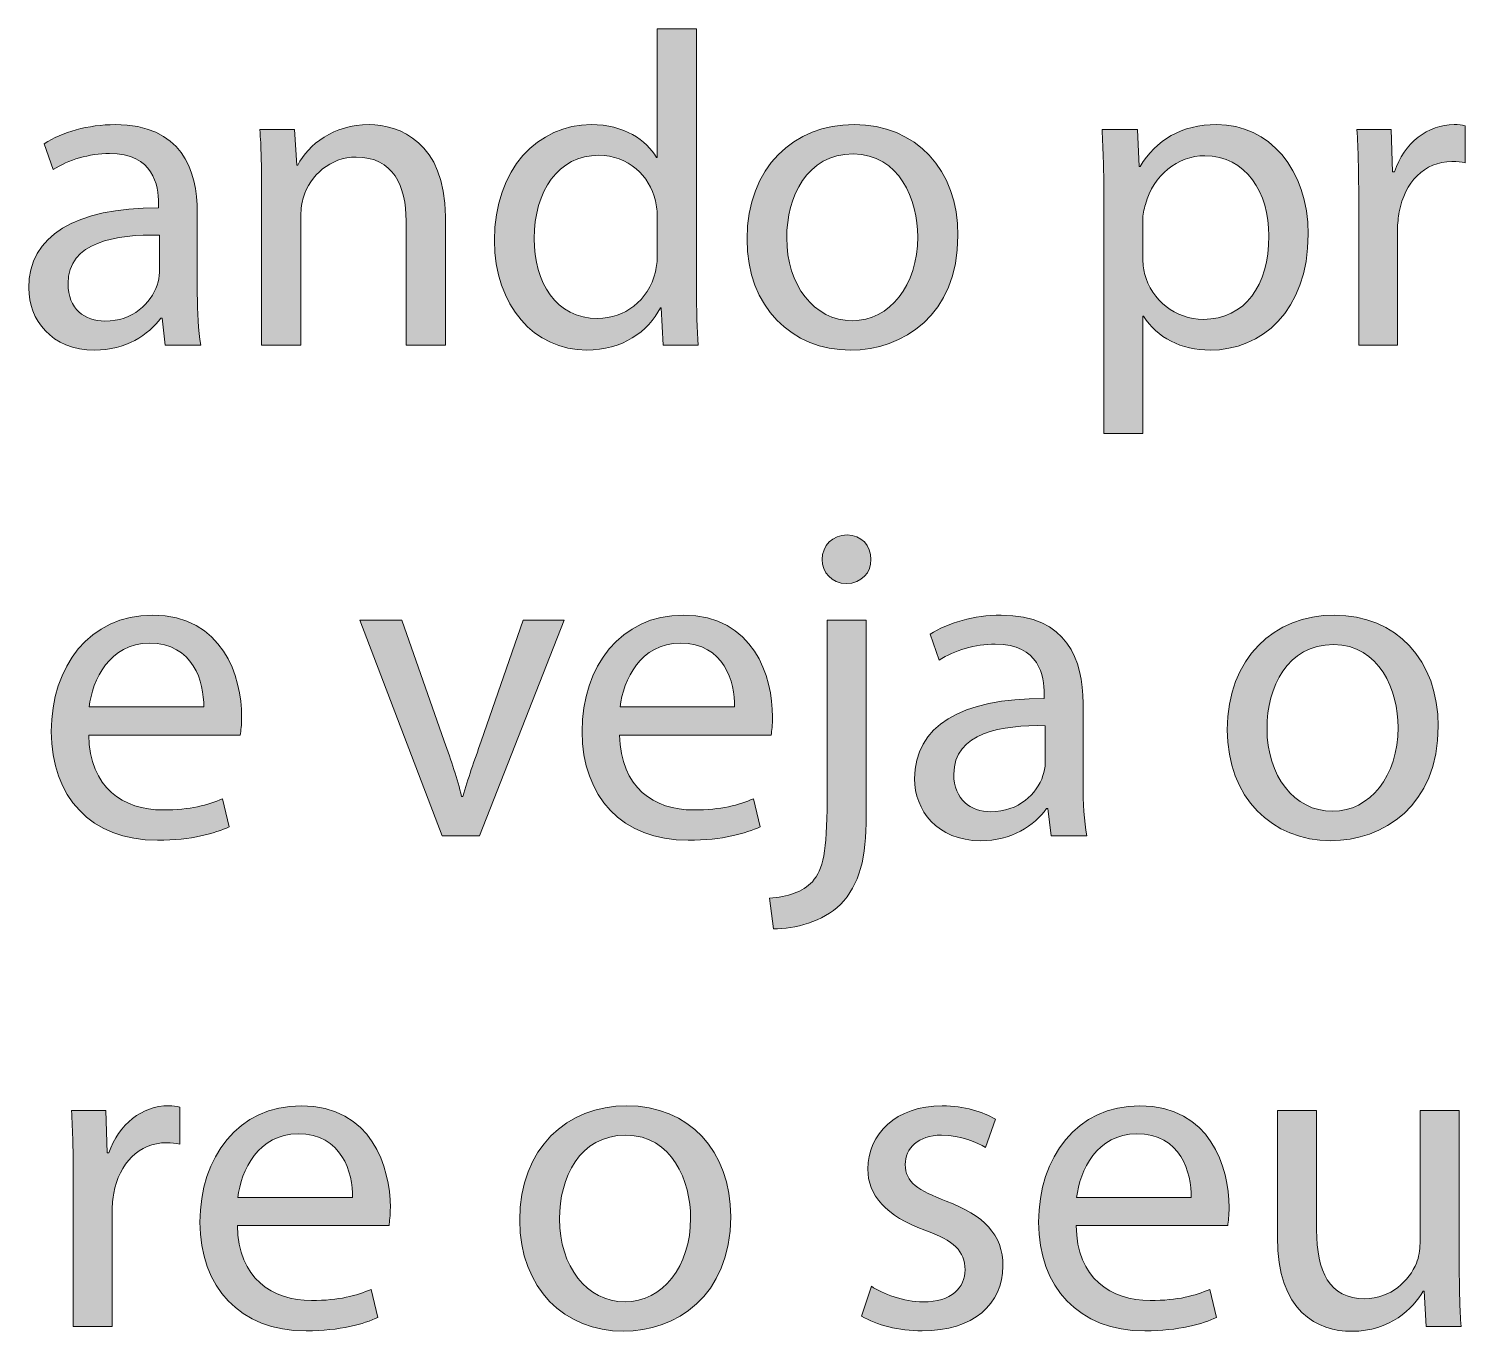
# Model space of a CAD drawing. Header units: inches. Extents: x -507 to 1392, y -754 to 68.
# Drawn here: x 1286.31 to 1318.51, y -248.06 to -218.85 of the extents above; entities that cross this region are included whole.
import ezdxf

# ---------------------------------------------------------------- set-up
doc = ezdxf.new("R2010")
doc.units = ezdxf.units.IN
doc.header["$MEASUREMENT"] = 0
doc.layers.add('back', color=7, linetype='Continuous')

# ---------------------------------------------------------------- blocks, each defined once
blk = doc.blocks.new('block 163')
at = {"layer": 'back', "true_color": 0x231f20}
h = blk.add_hatch(color=250, dxfattribs=at)
h.dxf.hatch_style = 2
edge = h.paths.add_edge_path()
edge.add_spline(control_points=[(1301.274, -218.851), (1301.274, -218.851), (1301.274, -224.697), (1301.274, -224.697), (1301.274, -225.127), (1301.284, -225.617), (1301.314, -225.947), (1301.314, -225.947), (1300.524, -225.947), (1300.524, -225.947), (1300.524, -225.947), (1300.485, -225.107), (1300.485, -225.107), (1300.485, -225.107), (1300.465, -225.107), (1300.465, -225.107), (1300.195, -225.647), (1299.605, -226.057), (1298.815, -226.057), (1297.646, -226.057), (1296.747, -225.067), (1296.747, -223.598), (1296.737, -221.989), (1297.736, -221), (1298.916, -221), (1299.655, -221), (1300.155, -221.349), (1300.375, -221.739), (1300.375, -221.739), (1300.395, -221.739), (1300.395, -221.739), (1300.395, -221.739), (1300.395, -218.851), (1300.395, -218.851), (1300.395, -218.851), (1301.274, -218.851), (1301.274, -218.851)], knot_values=[0, 0, 0, 0, 1, 1, 1, 2, 2, 2, 3, 3, 3, 4, 4, 4, 5, 5, 5, 6, 6, 6, 7, 7, 7, 8, 8, 8, 9, 9, 9, 10, 10, 10, 11, 11, 11, 12, 12, 12, 12], degree=3, periodic=1)
edge = h.paths.add_edge_path()
edge.add_spline(control_points=[(1300.395, -223.078), (1300.395, -222.968), (1300.385, -222.818), (1300.355, -222.708), (1300.225, -222.149), (1299.745, -221.689), (1299.086, -221.689), (1298.176, -221.689), (1297.637, -222.489), (1297.637, -223.558), (1297.637, -224.538), (1298.116, -225.347), (1299.065, -225.347), (1299.655, -225.347), (1300.195, -224.958), (1300.355, -224.298), (1300.385, -224.178), (1300.395, -224.058), (1300.395, -223.918), (1300.395, -223.918), (1300.395, -223.078), (1300.395, -223.078)], knot_values=[0, 0, 0, 0, 1, 1, 1, 2, 2, 2, 3, 3, 3, 4, 4, 4, 5, 5, 5, 6, 6, 6, 7, 7, 7, 7], degree=3, periodic=1)
h = blk.add_hatch(color=250, dxfattribs=at)
h.dxf.hatch_style = 2
edge = h.paths.add_edge_path()
edge.add_spline(control_points=[(1289.366, -225.947), (1289.366, -225.947), (1289.296, -225.337), (1289.296, -225.337), (1289.296, -225.337), (1289.267, -225.337), (1289.267, -225.337), (1288.996, -225.717), (1288.477, -226.057), (1287.787, -226.057), (1286.808, -226.057), (1286.308, -225.367), (1286.308, -224.667), (1286.308, -223.498), (1287.348, -222.858), (1289.216, -222.869), (1289.216, -222.869), (1289.216, -222.769), (1289.216, -222.769), (1289.216, -222.369), (1289.106, -221.649), (1288.117, -221.649), (1287.667, -221.649), (1287.197, -221.789), (1286.857, -222.009), (1286.857, -222.009), (1286.657, -221.429), (1286.657, -221.429), (1287.058, -221.169), (1287.637, -221), (1288.247, -221), (1289.726, -221), (1290.086, -222.009), (1290.086, -222.979), (1290.086, -222.979), (1290.086, -224.788), (1290.086, -224.788), (1290.086, -225.207), (1290.105, -225.617), (1290.166, -225.947), (1290.166, -225.947), (1289.366, -225.947), (1289.366, -225.947)], knot_values=[0, 0, 0, 0, 1, 1, 1, 2, 2, 2, 3, 3, 3, 4, 4, 4, 5, 5, 5, 6, 6, 6, 7, 7, 7, 8, 8, 8, 9, 9, 9, 10, 10, 10, 11, 11, 11, 12, 12, 12, 13, 13, 13, 14, 14, 14, 14], degree=3, periodic=1)
edge = h.paths.add_edge_path()
edge.add_spline(control_points=[(1289.236, -223.478), (1288.276, -223.458), (1287.188, -223.628), (1287.188, -224.567), (1287.188, -225.137), (1287.567, -225.407), (1288.017, -225.407), (1288.646, -225.407), (1289.046, -225.007), (1289.187, -224.598), (1289.216, -224.507), (1289.236, -224.408), (1289.236, -224.318), (1289.236, -224.318), (1289.236, -223.478), (1289.236, -223.478)], knot_values=[0, 0, 0, 0, 1, 1, 1, 2, 2, 2, 3, 3, 3, 4, 4, 4, 5, 5, 5, 5], degree=3, periodic=1)
h = blk.add_hatch(color=250, dxfattribs=at)
h.dxf.hatch_style = 2
edge = h.paths.add_edge_path()
edge.add_spline(control_points=[(1291.527, -222.419), (1291.527, -221.919), (1291.518, -221.509), (1291.487, -221.109), (1291.487, -221.109), (1292.267, -221.109), (1292.267, -221.109), (1292.267, -221.109), (1292.317, -221.909), (1292.317, -221.909), (1292.317, -221.909), (1292.337, -221.909), (1292.337, -221.909), (1292.577, -221.449), (1293.137, -221), (1293.937, -221), (1294.605, -221), (1295.646, -221.399), (1295.646, -223.059), (1295.646, -223.059), (1295.646, -225.947), (1295.646, -225.947), (1295.646, -225.947), (1294.766, -225.947), (1294.766, -225.947), (1294.766, -225.947), (1294.766, -223.158), (1294.766, -223.158), (1294.766, -222.379), (1294.476, -221.729), (1293.646, -221.729), (1293.066, -221.729), (1292.617, -222.139), (1292.467, -222.628), (1292.427, -222.739), (1292.407, -222.889), (1292.407, -223.039), (1292.407, -223.039), (1292.407, -225.947), (1292.407, -225.947), (1292.407, -225.947), (1291.527, -225.947), (1291.527, -225.947), (1291.527, -225.947), (1291.527, -222.419), (1291.527, -222.419)], knot_values=[0, 0, 0, 0, 1, 1, 1, 2, 2, 2, 3, 3, 3, 4, 4, 4, 5, 5, 5, 6, 6, 6, 7, 7, 7, 8, 8, 8, 9, 9, 9, 10, 10, 10, 11, 11, 11, 12, 12, 12, 13, 13, 13, 14, 14, 14, 15, 15, 15, 15], degree=3, periodic=1)
h = blk.add_hatch(color=250, dxfattribs=at)
h.dxf.hatch_style = 2
edge = h.paths.add_edge_path()
edge.add_spline(control_points=[(1307.135, -223.488), (1307.135, -225.277), (1305.896, -226.057), (1304.726, -226.057), (1303.417, -226.057), (1302.407, -225.097), (1302.407, -223.568), (1302.407, -221.949), (1303.467, -221), (1304.806, -221), (1306.195, -221), (1307.135, -222.009), (1307.135, -223.488)], knot_values=[0, 0, 0, 0, 1, 1, 1, 2, 2, 2, 3, 3, 3, 4, 4, 4, 4], degree=3, periodic=1)
edge = h.paths.add_edge_path()
edge.add_spline(control_points=[(1303.297, -223.538), (1303.297, -224.598), (1303.906, -225.397), (1304.766, -225.397), (1305.605, -225.397), (1306.235, -224.607), (1306.235, -223.518), (1306.235, -222.699), (1305.825, -221.659), (1304.786, -221.659), (1303.746, -221.659), (1303.297, -222.619), (1303.297, -223.538)], knot_values=[0, 0, 0, 0, 1, 1, 1, 2, 2, 2, 3, 3, 3, 4, 4, 4, 4], degree=3, periodic=1)
h = blk.add_hatch(color=250, dxfattribs=at)
h.dxf.hatch_style = 2
edge = h.paths.add_edge_path()
edge.add_spline(control_points=[(1310.407, -222.688), (1310.407, -222.069), (1310.388, -221.569), (1310.367, -221.109), (1310.367, -221.109), (1311.157, -221.109), (1311.157, -221.109), (1311.157, -221.109), (1311.197, -221.939), (1311.197, -221.939), (1311.197, -221.939), (1311.217, -221.939), (1311.217, -221.939), (1311.577, -221.349), (1312.146, -221), (1312.936, -221), (1314.105, -221), (1314.984, -221.989), (1314.984, -223.458), (1314.984, -225.197), (1313.926, -226.057), (1312.786, -226.057), (1312.146, -226.057), (1311.587, -225.777), (1311.297, -225.297), (1311.297, -225.297), (1311.276, -225.297), (1311.276, -225.297), (1311.276, -225.297), (1311.276, -227.926), (1311.276, -227.926), (1311.276, -227.926), (1310.407, -227.926), (1310.407, -227.926), (1310.407, -227.926), (1310.407, -222.688), (1310.407, -222.688)], knot_values=[0, 0, 0, 0, 1, 1, 1, 2, 2, 2, 3, 3, 3, 4, 4, 4, 5, 5, 5, 6, 6, 6, 7, 7, 7, 8, 8, 8, 9, 9, 9, 10, 10, 10, 11, 11, 11, 12, 12, 12, 12], degree=3, periodic=1)
edge = h.paths.add_edge_path()
edge.add_spline(control_points=[(1311.276, -223.978), (1311.276, -224.108), (1311.297, -224.228), (1311.316, -224.338), (1311.477, -224.947), (1312.007, -225.367), (1312.636, -225.367), (1313.565, -225.367), (1314.105, -224.607), (1314.105, -223.498), (1314.105, -222.529), (1313.596, -221.699), (1312.666, -221.699), (1312.066, -221.699), (1311.507, -222.129), (1311.337, -222.789), (1311.307, -222.898), (1311.276, -223.028), (1311.276, -223.148), (1311.276, -223.148), (1311.276, -223.978), (1311.276, -223.978)], knot_values=[0, 0, 0, 0, 1, 1, 1, 2, 2, 2, 3, 3, 3, 4, 4, 4, 5, 5, 5, 6, 6, 6, 7, 7, 7, 7], degree=3, periodic=1)
h = blk.add_hatch(color=250, dxfattribs=at)
h.dxf.hatch_style = 2
edge = h.paths.add_edge_path()
edge.add_spline(control_points=[(1316.117, -222.619), (1316.117, -222.049), (1316.107, -221.559), (1316.077, -221.109), (1316.077, -221.109), (1316.847, -221.109), (1316.847, -221.109), (1316.847, -221.109), (1316.877, -222.059), (1316.877, -222.059), (1316.877, -222.059), (1316.917, -222.059), (1316.917, -222.059), (1317.137, -221.409), (1317.666, -221), (1318.256, -221), (1318.356, -221), (1318.426, -221.009), (1318.506, -221.029), (1318.506, -221.029), (1318.506, -221.859), (1318.506, -221.859), (1318.416, -221.839), (1318.326, -221.829), (1318.206, -221.829), (1317.587, -221.829), (1317.146, -222.299), (1317.026, -222.958), (1317.007, -223.078), (1316.987, -223.218), (1316.987, -223.368), (1316.987, -223.368), (1316.987, -225.947), (1316.987, -225.947), (1316.987, -225.947), (1316.117, -225.947), (1316.117, -225.947), (1316.117, -225.947), (1316.117, -222.619), (1316.117, -222.619)], knot_values=[0, 0, 0, 0, 1, 1, 1, 2, 2, 2, 3, 3, 3, 4, 4, 4, 5, 5, 5, 6, 6, 6, 7, 7, 7, 8, 8, 8, 9, 9, 9, 10, 10, 10, 11, 11, 11, 12, 12, 12, 13, 13, 13, 13], degree=3, periodic=1)
h = blk.add_hatch(color=250, dxfattribs=at)
h.dxf.hatch_style = 2
edge = h.paths.add_edge_path()
edge.add_spline(control_points=[(1302.912, -238.346), (1303.312, -238.316), (1303.662, -238.206), (1303.872, -237.976), (1304.112, -237.696), (1304.202, -237.316), (1304.202, -236.157), (1304.202, -236.157), (1304.202, -232.109), (1304.202, -232.109), (1304.202, -232.109), (1305.081, -232.109), (1305.081, -232.109), (1305.081, -232.109), (1305.081, -236.497), (1305.081, -236.497), (1305.081, -237.437), (1304.932, -238.046), (1304.502, -238.486), (1304.112, -238.875), (1303.473, -239.036), (1303.003, -239.036), (1303.003, -239.036), (1302.912, -238.346), (1302.912, -238.346)], knot_values=[0, 0, 0, 0, 1, 1, 1, 2, 2, 2, 3, 3, 3, 4, 4, 4, 5, 5, 5, 6, 6, 6, 7, 7, 7, 8, 8, 8, 8], degree=3, periodic=1)
edge = h.paths.add_edge_path()
edge.add_spline(control_points=[(1305.182, -230.75), (1305.191, -231.04), (1304.981, -231.29), (1304.632, -231.29), (1304.302, -231.29), (1304.092, -231.04), (1304.092, -230.75), (1304.092, -230.44), (1304.321, -230.201), (1304.651, -230.201), (1304.972, -230.201), (1305.182, -230.44), (1305.182, -230.75)], knot_values=[0, 0, 0, 0, 1, 1, 1, 2, 2, 2, 3, 3, 3, 4, 4, 4, 4], degree=3, periodic=1)
h = blk.add_hatch(color=250, dxfattribs=at)
h.dxf.hatch_style = 2
edge = h.paths.add_edge_path()
edge.add_spline(control_points=[(1287.652, -234.688), (1287.672, -235.877), (1288.432, -236.367), (1289.312, -236.367), (1289.94, -236.367), (1290.32, -236.257), (1290.65, -236.117), (1290.65, -236.117), (1290.8, -236.747), (1290.8, -236.747), (1290.49, -236.887), (1289.961, -237.047), (1289.191, -237.047), (1287.702, -237.047), (1286.812, -236.067), (1286.812, -234.608), (1286.812, -233.149), (1287.672, -232), (1289.081, -232), (1290.66, -232), (1291.08, -233.389), (1291.08, -234.278), (1291.08, -234.458), (1291.061, -234.598), (1291.05, -234.688), (1291.05, -234.688), (1287.652, -234.688), (1287.652, -234.688)], knot_values=[0, 0, 0, 0, 1, 1, 1, 2, 2, 2, 3, 3, 3, 4, 4, 4, 5, 5, 5, 6, 6, 6, 7, 7, 7, 8, 8, 8, 9, 9, 9, 9], degree=3, periodic=1)
edge = h.paths.add_edge_path()
edge.add_spline(control_points=[(1290.23, -234.059), (1290.24, -233.499), (1290.001, -232.629), (1289.011, -232.629), (1288.122, -232.629), (1287.731, -233.449), (1287.662, -234.059), (1287.662, -234.059), (1290.23, -234.059), (1290.23, -234.059)], knot_values=[0, 0, 0, 0, 1, 1, 1, 2, 2, 2, 3, 3, 3, 3], degree=3, periodic=1)
h = blk.add_hatch(color=250, dxfattribs=at)
h.dxf.hatch_style = 2
edge = h.paths.add_edge_path()
edge.add_spline(control_points=[(1294.672, -232.109), (1294.672, -232.109), (1295.621, -234.828), (1295.621, -234.828), (1295.781, -235.268), (1295.911, -235.667), (1296.011, -236.067), (1296.011, -236.067), (1296.041, -236.067), (1296.041, -236.067), (1296.151, -235.667), (1296.291, -235.268), (1296.451, -234.828), (1296.451, -234.828), (1297.391, -232.109), (1297.391, -232.109), (1297.391, -232.109), (1298.31, -232.109), (1298.31, -232.109), (1298.31, -232.109), (1296.411, -236.947), (1296.411, -236.947), (1296.411, -236.947), (1295.571, -236.947), (1295.571, -236.947), (1295.571, -236.947), (1293.732, -232.109), (1293.732, -232.109), (1293.732, -232.109), (1294.672, -232.109), (1294.672, -232.109)], knot_values=[0, 0, 0, 0, 1, 1, 1, 2, 2, 2, 3, 3, 3, 4, 4, 4, 5, 5, 5, 6, 6, 6, 7, 7, 7, 8, 8, 8, 9, 9, 9, 10, 10, 10, 10], degree=3, periodic=1)
h = blk.add_hatch(color=250, dxfattribs=at)
h.dxf.hatch_style = 2
edge = h.paths.add_edge_path()
edge.add_spline(control_points=[(1299.552, -234.688), (1299.571, -235.877), (1300.331, -236.367), (1301.21, -236.367), (1301.84, -236.367), (1302.22, -236.257), (1302.55, -236.117), (1302.55, -236.117), (1302.699, -236.747), (1302.699, -236.747), (1302.39, -236.887), (1301.86, -237.047), (1301.091, -237.047), (1299.602, -237.047), (1298.712, -236.067), (1298.712, -234.608), (1298.712, -233.149), (1299.571, -232), (1300.98, -232), (1302.56, -232), (1302.979, -233.389), (1302.979, -234.278), (1302.979, -234.458), (1302.96, -234.598), (1302.949, -234.688), (1302.949, -234.688), (1299.552, -234.688), (1299.552, -234.688)], knot_values=[0, 0, 0, 0, 1, 1, 1, 2, 2, 2, 3, 3, 3, 4, 4, 4, 5, 5, 5, 6, 6, 6, 7, 7, 7, 8, 8, 8, 9, 9, 9, 9], degree=3, periodic=1)
edge = h.paths.add_edge_path()
edge.add_spline(control_points=[(1302.13, -234.059), (1302.14, -233.499), (1301.9, -232.629), (1300.91, -232.629), (1300.021, -232.629), (1299.631, -233.449), (1299.562, -234.059), (1299.562, -234.059), (1302.13, -234.059), (1302.13, -234.059)], knot_values=[0, 0, 0, 0, 1, 1, 1, 2, 2, 2, 3, 3, 3, 3], degree=3, periodic=1)
h = blk.add_hatch(color=250, dxfattribs=at)
h.dxf.hatch_style = 2
edge = h.paths.add_edge_path()
edge.add_spline(control_points=[(1309.221, -236.947), (1309.221, -236.947), (1309.15, -236.337), (1309.15, -236.337), (1309.15, -236.337), (1309.121, -236.337), (1309.121, -236.337), (1308.851, -236.717), (1308.331, -237.057), (1307.642, -237.057), (1306.662, -237.057), (1306.162, -236.367), (1306.162, -235.667), (1306.162, -234.498), (1307.202, -233.858), (1309.07, -233.869), (1309.07, -233.869), (1309.07, -233.769), (1309.07, -233.769), (1309.07, -233.369), (1308.961, -232.649), (1307.972, -232.649), (1307.521, -232.649), (1307.052, -232.789), (1306.712, -233.009), (1306.712, -233.009), (1306.512, -232.429), (1306.512, -232.429), (1306.912, -232.169), (1307.491, -232), (1308.102, -232), (1309.58, -232), (1309.94, -233.009), (1309.94, -233.979), (1309.94, -233.979), (1309.94, -235.788), (1309.94, -235.788), (1309.94, -236.207), (1309.96, -236.617), (1310.021, -236.947), (1310.021, -236.947), (1309.221, -236.947), (1309.221, -236.947)], knot_values=[0, 0, 0, 0, 1, 1, 1, 2, 2, 2, 3, 3, 3, 4, 4, 4, 5, 5, 5, 6, 6, 6, 7, 7, 7, 8, 8, 8, 9, 9, 9, 10, 10, 10, 11, 11, 11, 12, 12, 12, 13, 13, 13, 14, 14, 14, 14], degree=3, periodic=1)
edge = h.paths.add_edge_path()
edge.add_spline(control_points=[(1309.091, -234.478), (1308.131, -234.458), (1307.042, -234.628), (1307.042, -235.567), (1307.042, -236.137), (1307.422, -236.407), (1307.871, -236.407), (1308.501, -236.407), (1308.9, -236.007), (1309.041, -235.598), (1309.07, -235.507), (1309.091, -235.408), (1309.091, -235.318), (1309.091, -235.318), (1309.091, -234.478), (1309.091, -234.478)], knot_values=[0, 0, 0, 0, 1, 1, 1, 2, 2, 2, 3, 3, 3, 4, 4, 4, 5, 5, 5, 5], degree=3, periodic=1)
h = blk.add_hatch(color=250, dxfattribs=at)
h.dxf.hatch_style = 2
edge = h.paths.add_edge_path()
edge.add_spline(control_points=[(1317.899, -234.488), (1317.899, -236.277), (1316.66, -237.057), (1315.49, -237.057), (1314.182, -237.057), (1313.172, -236.097), (1313.172, -234.568), (1313.172, -232.949), (1314.231, -232), (1315.57, -232), (1316.96, -232), (1317.899, -233.009), (1317.899, -234.488)], knot_values=[0, 0, 0, 0, 1, 1, 1, 2, 2, 2, 3, 3, 3, 4, 4, 4, 4], degree=3, periodic=1)
edge = h.paths.add_edge_path()
edge.add_spline(control_points=[(1314.062, -234.538), (1314.062, -235.598), (1314.671, -236.397), (1315.53, -236.397), (1316.37, -236.397), (1317, -235.607), (1317, -234.518), (1317, -233.699), (1316.59, -232.659), (1315.551, -232.659), (1314.511, -232.659), (1314.062, -233.619), (1314.062, -234.538)], knot_values=[0, 0, 0, 0, 1, 1, 1, 2, 2, 2, 3, 3, 3, 4, 4, 4, 4], degree=3, periodic=1)
h = blk.add_hatch(color=250, dxfattribs=at)
h.dxf.hatch_style = 2
edge = h.paths.add_edge_path()
edge.add_spline(control_points=[(1287.305, -244.619), (1287.305, -244.049), (1287.295, -243.559), (1287.265, -243.109), (1287.265, -243.109), (1288.034, -243.109), (1288.034, -243.109), (1288.034, -243.109), (1288.064, -244.059), (1288.064, -244.059), (1288.064, -244.059), (1288.104, -244.059), (1288.104, -244.059), (1288.324, -243.409), (1288.854, -243), (1289.443, -243), (1289.544, -243), (1289.613, -243.009), (1289.693, -243.029), (1289.693, -243.029), (1289.693, -243.859), (1289.693, -243.859), (1289.604, -243.839), (1289.514, -243.829), (1289.394, -243.829), (1288.774, -243.829), (1288.334, -244.299), (1288.214, -244.958), (1288.194, -245.078), (1288.175, -245.218), (1288.175, -245.368), (1288.175, -245.368), (1288.175, -247.947), (1288.175, -247.947), (1288.175, -247.947), (1287.305, -247.947), (1287.305, -247.947), (1287.305, -247.947), (1287.305, -244.619), (1287.305, -244.619)], knot_values=[0, 0, 0, 0, 1, 1, 1, 2, 2, 2, 3, 3, 3, 4, 4, 4, 5, 5, 5, 6, 6, 6, 7, 7, 7, 8, 8, 8, 9, 9, 9, 10, 10, 10, 11, 11, 11, 12, 12, 12, 13, 13, 13, 13], degree=3, periodic=1)
h = blk.add_hatch(color=250, dxfattribs=at)
h.dxf.hatch_style = 2
edge = h.paths.add_edge_path()
edge.add_spline(control_points=[(1290.985, -245.688), (1291.005, -246.877), (1291.765, -247.367), (1292.644, -247.367), (1293.273, -247.367), (1293.653, -247.257), (1293.983, -247.117), (1293.983, -247.117), (1294.133, -247.747), (1294.133, -247.747), (1293.823, -247.887), (1293.294, -248.047), (1292.524, -248.047), (1291.035, -248.047), (1290.146, -247.067), (1290.146, -245.608), (1290.146, -244.149), (1291.005, -243), (1292.414, -243), (1293.993, -243), (1294.413, -244.389), (1294.413, -245.278), (1294.413, -245.458), (1294.394, -245.598), (1294.383, -245.688), (1294.383, -245.688), (1290.985, -245.688), (1290.985, -245.688)], knot_values=[0, 0, 0, 0, 1, 1, 1, 2, 2, 2, 3, 3, 3, 4, 4, 4, 5, 5, 5, 6, 6, 6, 7, 7, 7, 8, 8, 8, 9, 9, 9, 9], degree=3, periodic=1)
edge = h.paths.add_edge_path()
edge.add_spline(control_points=[(1293.563, -245.059), (1293.573, -244.499), (1293.334, -243.629), (1292.344, -243.629), (1291.455, -243.629), (1291.064, -244.449), (1290.995, -245.059), (1290.995, -245.059), (1293.563, -245.059), (1293.563, -245.059)], knot_values=[0, 0, 0, 0, 1, 1, 1, 2, 2, 2, 3, 3, 3, 3], degree=3, periodic=1)
h = blk.add_hatch(color=250, dxfattribs=at)
h.dxf.hatch_style = 2
edge = h.paths.add_edge_path()
edge.add_spline(control_points=[(1302.042, -245.488), (1302.042, -247.277), (1300.803, -248.057), (1299.633, -248.057), (1298.324, -248.057), (1297.314, -247.097), (1297.314, -245.568), (1297.314, -243.949), (1298.374, -243), (1299.713, -243), (1301.103, -243), (1302.042, -244.009), (1302.042, -245.488)], knot_values=[0, 0, 0, 0, 1, 1, 1, 2, 2, 2, 3, 3, 3, 4, 4, 4, 4], degree=3, periodic=1)
edge = h.paths.add_edge_path()
edge.add_spline(control_points=[(1298.204, -245.538), (1298.204, -246.598), (1298.813, -247.397), (1299.673, -247.397), (1300.513, -247.397), (1301.143, -246.607), (1301.143, -245.518), (1301.143, -244.699), (1300.732, -243.659), (1299.693, -243.659), (1298.653, -243.659), (1298.204, -244.619), (1298.204, -245.538)], knot_values=[0, 0, 0, 0, 1, 1, 1, 2, 2, 2, 3, 3, 3, 4, 4, 4, 4], degree=3, periodic=1)
h = blk.add_hatch(color=250, dxfattribs=at)
h.dxf.hatch_style = 2
edge = h.paths.add_edge_path()
edge.add_spline(control_points=[(1305.194, -247.047), (1305.454, -247.217), (1305.914, -247.397), (1306.354, -247.397), (1306.993, -247.397), (1307.294, -247.077), (1307.294, -246.677), (1307.294, -246.258), (1307.044, -246.028), (1306.394, -245.788), (1305.524, -245.478), (1305.114, -244.999), (1305.114, -244.419), (1305.114, -243.639), (1305.744, -243), (1306.784, -243), (1307.273, -243), (1307.703, -243.14), (1307.973, -243.299), (1307.973, -243.299), (1307.753, -243.939), (1307.753, -243.939), (1307.563, -243.819), (1307.214, -243.659), (1306.764, -243.659), (1306.244, -243.659), (1305.954, -243.959), (1305.954, -244.319), (1305.954, -244.719), (1306.244, -244.898), (1306.874, -245.138), (1307.713, -245.458), (1308.143, -245.878), (1308.143, -246.598), (1308.143, -247.447), (1307.483, -248.047), (1306.334, -248.047), (1305.805, -248.047), (1305.314, -247.917), (1304.975, -247.717), (1304.975, -247.717), (1305.194, -247.047), (1305.194, -247.047)], knot_values=[0, 0, 0, 0, 1, 1, 1, 2, 2, 2, 3, 3, 3, 4, 4, 4, 5, 5, 5, 6, 6, 6, 7, 7, 7, 8, 8, 8, 9, 9, 9, 10, 10, 10, 11, 11, 11, 12, 12, 12, 13, 13, 13, 14, 14, 14, 14], degree=3, periodic=1)
h = blk.add_hatch(color=250, dxfattribs=at)
h.dxf.hatch_style = 2
edge = h.paths.add_edge_path()
edge.add_spline(control_points=[(1309.784, -245.688), (1309.804, -246.877), (1310.563, -247.367), (1311.442, -247.367), (1312.072, -247.367), (1312.452, -247.257), (1312.782, -247.117), (1312.782, -247.117), (1312.932, -247.747), (1312.932, -247.747), (1312.622, -247.887), (1312.093, -248.047), (1311.323, -248.047), (1309.834, -248.047), (1308.944, -247.067), (1308.944, -245.608), (1308.944, -244.149), (1309.804, -243), (1311.213, -243), (1312.792, -243), (1313.212, -244.389), (1313.212, -245.278), (1313.212, -245.458), (1313.192, -245.598), (1313.182, -245.688), (1313.182, -245.688), (1309.784, -245.688), (1309.784, -245.688)], knot_values=[0, 0, 0, 0, 1, 1, 1, 2, 2, 2, 3, 3, 3, 4, 4, 4, 5, 5, 5, 6, 6, 6, 7, 7, 7, 8, 8, 8, 9, 9, 9, 9], degree=3, periodic=1)
edge = h.paths.add_edge_path()
edge.add_spline(control_points=[(1312.362, -245.059), (1312.372, -244.499), (1312.133, -243.629), (1311.143, -243.629), (1310.254, -243.629), (1309.863, -244.449), (1309.794, -245.059), (1309.794, -245.059), (1312.362, -245.059), (1312.362, -245.059)], knot_values=[0, 0, 0, 0, 1, 1, 1, 2, 2, 2, 3, 3, 3, 3], degree=3, periodic=1)
h = blk.add_hatch(color=250, dxfattribs=at)
h.dxf.hatch_style = 2
edge = h.paths.add_edge_path()
edge.add_spline(control_points=[(1318.372, -246.627), (1318.372, -247.127), (1318.382, -247.567), (1318.412, -247.947), (1318.412, -247.947), (1317.633, -247.947), (1317.633, -247.947), (1317.633, -247.947), (1317.583, -247.157), (1317.583, -247.157), (1317.583, -247.157), (1317.562, -247.157), (1317.562, -247.157), (1317.333, -247.547), (1316.823, -248.057), (1315.964, -248.057), (1315.204, -248.057), (1314.294, -247.637), (1314.294, -245.938), (1314.294, -245.938), (1314.294, -243.109), (1314.294, -243.109), (1314.294, -243.109), (1315.174, -243.109), (1315.174, -243.109), (1315.174, -243.109), (1315.174, -245.788), (1315.174, -245.788), (1315.174, -246.708), (1315.454, -247.327), (1316.253, -247.327), (1316.843, -247.327), (1317.253, -246.917), (1317.413, -246.527), (1317.463, -246.397), (1317.492, -246.238), (1317.492, -246.078), (1317.492, -246.078), (1317.492, -243.109), (1317.492, -243.109), (1317.492, -243.109), (1318.372, -243.109), (1318.372, -243.109), (1318.372, -243.109), (1318.372, -246.627), (1318.372, -246.627)], knot_values=[0, 0, 0, 0, 1, 1, 1, 2, 2, 2, 3, 3, 3, 4, 4, 4, 5, 5, 5, 6, 6, 6, 7, 7, 7, 8, 8, 8, 9, 9, 9, 10, 10, 10, 11, 11, 11, 12, 12, 12, 13, 13, 13, 14, 14, 14, 15, 15, 15, 15], degree=3, periodic=1)
at = {"layer": 'back', "lineweight": 0}
for points, knots in [([(1301.274, -218.851), (1301.274, -218.851), (1301.274, -224.697), (1301.274, -224.697), (1301.274, -225.127), (1301.284, -225.617), (1301.314, -225.947), (1301.314, -225.947), (1300.524, -225.947), (1300.524, -225.947), (1300.524, -225.947), (1300.485, -225.107), (1300.485, -225.107), (1300.485, -225.107), (1300.465, -225.107), (1300.465, -225.107), (1300.195, -225.647), (1299.605, -226.057), (1298.815, -226.057), (1297.646, -226.057), (1296.747, -225.067), (1296.747, -223.598), (1296.737, -221.989), (1297.736, -221), (1298.916, -221), (1299.655, -221), (1300.155, -221.349), (1300.375, -221.739), (1300.375, -221.739), (1300.395, -221.739), (1300.395, -221.739), (1300.395, -221.739), (1300.395, -218.851), (1300.395, -218.851), (1300.395, -218.851), (1301.274, -218.851), (1301.274, -218.851)], [0, 0, 0, 0, 1, 1, 1, 2, 2, 2, 3, 3, 3, 4, 4, 4, 5, 5, 5, 6, 6, 6, 7, 7, 7, 8, 8, 8, 9, 9, 9, 10, 10, 10, 11, 11, 11, 12, 12, 12, 12]), ([(1289.366, -225.947), (1289.366, -225.947), (1289.296, -225.337), (1289.296, -225.337), (1289.296, -225.337), (1289.267, -225.337), (1289.267, -225.337), (1288.996, -225.717), (1288.477, -226.057), (1287.787, -226.057), (1286.808, -226.057), (1286.308, -225.367), (1286.308, -224.667), (1286.308, -223.498), (1287.348, -222.858), (1289.216, -222.869), (1289.216, -222.869), (1289.216, -222.769), (1289.216, -222.769), (1289.216, -222.369), (1289.106, -221.649), (1288.117, -221.649), (1287.667, -221.649), (1287.197, -221.789), (1286.857, -222.009), (1286.857, -222.009), (1286.657, -221.429), (1286.657, -221.429), (1287.058, -221.169), (1287.637, -221), (1288.247, -221), (1289.726, -221), (1290.086, -222.009), (1290.086, -222.979), (1290.086, -222.979), (1290.086, -224.788), (1290.086, -224.788), (1290.086, -225.207), (1290.105, -225.617), (1290.166, -225.947), (1290.166, -225.947), (1289.366, -225.947), (1289.366, -225.947)], [0, 0, 0, 0, 1, 1, 1, 2, 2, 2, 3, 3, 3, 4, 4, 4, 5, 5, 5, 6, 6, 6, 7, 7, 7, 8, 8, 8, 9, 9, 9, 10, 10, 10, 11, 11, 11, 12, 12, 12, 13, 13, 13, 14, 14, 14, 14]), ([(1291.527, -222.419), (1291.527, -221.919), (1291.518, -221.509), (1291.487, -221.109), (1291.487, -221.109), (1292.267, -221.109), (1292.267, -221.109), (1292.267, -221.109), (1292.317, -221.909), (1292.317, -221.909), (1292.317, -221.909), (1292.337, -221.909), (1292.337, -221.909), (1292.577, -221.449), (1293.137, -221), (1293.937, -221), (1294.605, -221), (1295.646, -221.399), (1295.646, -223.059), (1295.646, -223.059), (1295.646, -225.947), (1295.646, -225.947), (1295.646, -225.947), (1294.766, -225.947), (1294.766, -225.947), (1294.766, -225.947), (1294.766, -223.158), (1294.766, -223.158), (1294.766, -222.379), (1294.476, -221.729), (1293.646, -221.729), (1293.066, -221.729), (1292.617, -222.139), (1292.467, -222.628), (1292.427, -222.739), (1292.407, -222.889), (1292.407, -223.039), (1292.407, -223.039), (1292.407, -225.947), (1292.407, -225.947), (1292.407, -225.947), (1291.527, -225.947), (1291.527, -225.947), (1291.527, -225.947), (1291.527, -222.419), (1291.527, -222.419)], [0, 0, 0, 0, 1, 1, 1, 2, 2, 2, 3, 3, 3, 4, 4, 4, 5, 5, 5, 6, 6, 6, 7, 7, 7, 8, 8, 8, 9, 9, 9, 10, 10, 10, 11, 11, 11, 12, 12, 12, 13, 13, 13, 14, 14, 14, 15, 15, 15, 15]), ([(1307.135, -223.488), (1307.135, -225.277), (1305.896, -226.057), (1304.726, -226.057), (1303.417, -226.057), (1302.407, -225.097), (1302.407, -223.568), (1302.407, -221.949), (1303.467, -221), (1304.806, -221), (1306.195, -221), (1307.135, -222.009), (1307.135, -223.488)], [0, 0, 0, 0, 1, 1, 1, 2, 2, 2, 3, 3, 3, 4, 4, 4, 4]), ([(1310.407, -222.688), (1310.407, -222.069), (1310.388, -221.569), (1310.367, -221.109), (1310.367, -221.109), (1311.157, -221.109), (1311.157, -221.109), (1311.157, -221.109), (1311.197, -221.939), (1311.197, -221.939), (1311.197, -221.939), (1311.217, -221.939), (1311.217, -221.939), (1311.577, -221.349), (1312.146, -221), (1312.936, -221), (1314.105, -221), (1314.984, -221.989), (1314.984, -223.458), (1314.984, -225.197), (1313.926, -226.057), (1312.786, -226.057), (1312.146, -226.057), (1311.587, -225.777), (1311.297, -225.297), (1311.297, -225.297), (1311.276, -225.297), (1311.276, -225.297), (1311.276, -225.297), (1311.276, -227.926), (1311.276, -227.926), (1311.276, -227.926), (1310.407, -227.926), (1310.407, -227.926), (1310.407, -227.926), (1310.407, -222.688), (1310.407, -222.688)], [0, 0, 0, 0, 1, 1, 1, 2, 2, 2, 3, 3, 3, 4, 4, 4, 5, 5, 5, 6, 6, 6, 7, 7, 7, 8, 8, 8, 9, 9, 9, 10, 10, 10, 11, 11, 11, 12, 12, 12, 12]), ([(1316.117, -222.619), (1316.117, -222.049), (1316.107, -221.559), (1316.077, -221.109), (1316.077, -221.109), (1316.847, -221.109), (1316.847, -221.109), (1316.847, -221.109), (1316.877, -222.059), (1316.877, -222.059), (1316.877, -222.059), (1316.917, -222.059), (1316.917, -222.059), (1317.137, -221.409), (1317.666, -221), (1318.256, -221), (1318.356, -221), (1318.426, -221.009), (1318.506, -221.029), (1318.506, -221.029), (1318.506, -221.859), (1318.506, -221.859), (1318.416, -221.839), (1318.326, -221.829), (1318.206, -221.829), (1317.587, -221.829), (1317.146, -222.299), (1317.026, -222.958), (1317.007, -223.078), (1316.987, -223.218), (1316.987, -223.368), (1316.987, -223.368), (1316.987, -225.947), (1316.987, -225.947), (1316.987, -225.947), (1316.117, -225.947), (1316.117, -225.947), (1316.117, -225.947), (1316.117, -222.619), (1316.117, -222.619)], [0, 0, 0, 0, 1, 1, 1, 2, 2, 2, 3, 3, 3, 4, 4, 4, 5, 5, 5, 6, 6, 6, 7, 7, 7, 8, 8, 8, 9, 9, 9, 10, 10, 10, 11, 11, 11, 12, 12, 12, 13, 13, 13, 13]), ([(1300.395, -223.078), (1300.395, -222.968), (1300.385, -222.818), (1300.355, -222.708), (1300.225, -222.149), (1299.745, -221.689), (1299.086, -221.689), (1298.176, -221.689), (1297.637, -222.489), (1297.637, -223.558), (1297.637, -224.538), (1298.116, -225.347), (1299.065, -225.347), (1299.655, -225.347), (1300.195, -224.958), (1300.355, -224.298), (1300.385, -224.178), (1300.395, -224.058), (1300.395, -223.918), (1300.395, -223.918), (1300.395, -223.078), (1300.395, -223.078)], [0, 0, 0, 0, 1, 1, 1, 2, 2, 2, 3, 3, 3, 4, 4, 4, 5, 5, 5, 6, 6, 6, 7, 7, 7, 7]), ([(1303.297, -223.538), (1303.297, -224.598), (1303.906, -225.397), (1304.766, -225.397), (1305.605, -225.397), (1306.235, -224.607), (1306.235, -223.518), (1306.235, -222.699), (1305.825, -221.659), (1304.786, -221.659), (1303.746, -221.659), (1303.297, -222.619), (1303.297, -223.538)], [0, 0, 0, 0, 1, 1, 1, 2, 2, 2, 3, 3, 3, 4, 4, 4, 4]), ([(1311.276, -223.978), (1311.276, -224.108), (1311.297, -224.228), (1311.316, -224.338), (1311.477, -224.947), (1312.007, -225.367), (1312.636, -225.367), (1313.565, -225.367), (1314.105, -224.607), (1314.105, -223.498), (1314.105, -222.529), (1313.596, -221.699), (1312.666, -221.699), (1312.066, -221.699), (1311.507, -222.129), (1311.337, -222.789), (1311.307, -222.898), (1311.276, -223.028), (1311.276, -223.148), (1311.276, -223.148), (1311.276, -223.978), (1311.276, -223.978)], [0, 0, 0, 0, 1, 1, 1, 2, 2, 2, 3, 3, 3, 4, 4, 4, 5, 5, 5, 6, 6, 6, 7, 7, 7, 7]), ([(1289.236, -223.478), (1288.276, -223.458), (1287.188, -223.628), (1287.188, -224.567), (1287.188, -225.137), (1287.567, -225.407), (1288.017, -225.407), (1288.646, -225.407), (1289.046, -225.007), (1289.187, -224.598), (1289.216, -224.507), (1289.236, -224.408), (1289.236, -224.318), (1289.236, -224.318), (1289.236, -223.478), (1289.236, -223.478)], [0, 0, 0, 0, 1, 1, 1, 2, 2, 2, 3, 3, 3, 4, 4, 4, 5, 5, 5, 5]), ([(1305.182, -230.75), (1305.191, -231.04), (1304.981, -231.29), (1304.632, -231.29), (1304.302, -231.29), (1304.092, -231.04), (1304.092, -230.75), (1304.092, -230.44), (1304.321, -230.201), (1304.651, -230.201), (1304.972, -230.201), (1305.182, -230.44), (1305.182, -230.75)], [0, 0, 0, 0, 1, 1, 1, 2, 2, 2, 3, 3, 3, 4, 4, 4, 4]), ([(1287.652, -234.688), (1287.672, -235.877), (1288.432, -236.367), (1289.312, -236.367), (1289.94, -236.367), (1290.32, -236.257), (1290.65, -236.117), (1290.65, -236.117), (1290.8, -236.747), (1290.8, -236.747), (1290.49, -236.887), (1289.961, -237.047), (1289.191, -237.047), (1287.702, -237.047), (1286.812, -236.067), (1286.812, -234.608), (1286.812, -233.149), (1287.672, -232), (1289.081, -232), (1290.66, -232), (1291.08, -233.389), (1291.08, -234.278), (1291.08, -234.458), (1291.061, -234.598), (1291.05, -234.688), (1291.05, -234.688), (1287.652, -234.688), (1287.652, -234.688)], [0, 0, 0, 0, 1, 1, 1, 2, 2, 2, 3, 3, 3, 4, 4, 4, 5, 5, 5, 6, 6, 6, 7, 7, 7, 8, 8, 8, 9, 9, 9, 9]), ([(1294.672, -232.109), (1294.672, -232.109), (1295.621, -234.828), (1295.621, -234.828), (1295.781, -235.268), (1295.911, -235.667), (1296.011, -236.067), (1296.011, -236.067), (1296.041, -236.067), (1296.041, -236.067), (1296.151, -235.667), (1296.291, -235.268), (1296.451, -234.828), (1296.451, -234.828), (1297.391, -232.109), (1297.391, -232.109), (1297.391, -232.109), (1298.31, -232.109), (1298.31, -232.109), (1298.31, -232.109), (1296.411, -236.947), (1296.411, -236.947), (1296.411, -236.947), (1295.571, -236.947), (1295.571, -236.947), (1295.571, -236.947), (1293.732, -232.109), (1293.732, -232.109), (1293.732, -232.109), (1294.672, -232.109), (1294.672, -232.109)], [0, 0, 0, 0, 1, 1, 1, 2, 2, 2, 3, 3, 3, 4, 4, 4, 5, 5, 5, 6, 6, 6, 7, 7, 7, 8, 8, 8, 9, 9, 9, 10, 10, 10, 10]), ([(1299.552, -234.688), (1299.571, -235.877), (1300.331, -236.367), (1301.21, -236.367), (1301.84, -236.367), (1302.22, -236.257), (1302.55, -236.117), (1302.55, -236.117), (1302.699, -236.747), (1302.699, -236.747), (1302.39, -236.887), (1301.86, -237.047), (1301.091, -237.047), (1299.602, -237.047), (1298.712, -236.067), (1298.712, -234.608), (1298.712, -233.149), (1299.571, -232), (1300.98, -232), (1302.56, -232), (1302.979, -233.389), (1302.979, -234.278), (1302.979, -234.458), (1302.96, -234.598), (1302.949, -234.688), (1302.949, -234.688), (1299.552, -234.688), (1299.552, -234.688)], [0, 0, 0, 0, 1, 1, 1, 2, 2, 2, 3, 3, 3, 4, 4, 4, 5, 5, 5, 6, 6, 6, 7, 7, 7, 8, 8, 8, 9, 9, 9, 9]), ([(1302.912, -238.346), (1303.312, -238.316), (1303.662, -238.206), (1303.872, -237.976), (1304.112, -237.696), (1304.202, -237.316), (1304.202, -236.157), (1304.202, -236.157), (1304.202, -232.109), (1304.202, -232.109), (1304.202, -232.109), (1305.081, -232.109), (1305.081, -232.109), (1305.081, -232.109), (1305.081, -236.497), (1305.081, -236.497), (1305.081, -237.437), (1304.932, -238.046), (1304.502, -238.486), (1304.112, -238.875), (1303.473, -239.036), (1303.003, -239.036), (1303.003, -239.036), (1302.912, -238.346), (1302.912, -238.346)], [0, 0, 0, 0, 1, 1, 1, 2, 2, 2, 3, 3, 3, 4, 4, 4, 5, 5, 5, 6, 6, 6, 7, 7, 7, 8, 8, 8, 8]), ([(1309.221, -236.947), (1309.221, -236.947), (1309.15, -236.337), (1309.15, -236.337), (1309.15, -236.337), (1309.121, -236.337), (1309.121, -236.337), (1308.851, -236.717), (1308.331, -237.057), (1307.642, -237.057), (1306.662, -237.057), (1306.162, -236.367), (1306.162, -235.667), (1306.162, -234.498), (1307.202, -233.858), (1309.07, -233.869), (1309.07, -233.869), (1309.07, -233.769), (1309.07, -233.769), (1309.07, -233.369), (1308.961, -232.649), (1307.972, -232.649), (1307.521, -232.649), (1307.052, -232.789), (1306.712, -233.009), (1306.712, -233.009), (1306.512, -232.429), (1306.512, -232.429), (1306.912, -232.169), (1307.491, -232), (1308.102, -232), (1309.58, -232), (1309.94, -233.009), (1309.94, -233.979), (1309.94, -233.979), (1309.94, -235.788), (1309.94, -235.788), (1309.94, -236.207), (1309.96, -236.617), (1310.021, -236.947), (1310.021, -236.947), (1309.221, -236.947), (1309.221, -236.947)], [0, 0, 0, 0, 1, 1, 1, 2, 2, 2, 3, 3, 3, 4, 4, 4, 5, 5, 5, 6, 6, 6, 7, 7, 7, 8, 8, 8, 9, 9, 9, 10, 10, 10, 11, 11, 11, 12, 12, 12, 13, 13, 13, 14, 14, 14, 14]), ([(1317.899, -234.488), (1317.899, -236.277), (1316.66, -237.057), (1315.49, -237.057), (1314.182, -237.057), (1313.172, -236.097), (1313.172, -234.568), (1313.172, -232.949), (1314.231, -232), (1315.57, -232), (1316.96, -232), (1317.899, -233.009), (1317.899, -234.488)], [0, 0, 0, 0, 1, 1, 1, 2, 2, 2, 3, 3, 3, 4, 4, 4, 4]), ([(1290.23, -234.059), (1290.24, -233.499), (1290.001, -232.629), (1289.011, -232.629), (1288.122, -232.629), (1287.731, -233.449), (1287.662, -234.059), (1287.662, -234.059), (1290.23, -234.059), (1290.23, -234.059)], [0, 0, 0, 0, 1, 1, 1, 2, 2, 2, 3, 3, 3, 3]), ([(1302.13, -234.059), (1302.14, -233.499), (1301.9, -232.629), (1300.91, -232.629), (1300.021, -232.629), (1299.631, -233.449), (1299.562, -234.059), (1299.562, -234.059), (1302.13, -234.059), (1302.13, -234.059)], [0, 0, 0, 0, 1, 1, 1, 2, 2, 2, 3, 3, 3, 3]), ([(1314.062, -234.538), (1314.062, -235.598), (1314.671, -236.397), (1315.53, -236.397), (1316.37, -236.397), (1317, -235.607), (1317, -234.518), (1317, -233.699), (1316.59, -232.659), (1315.551, -232.659), (1314.511, -232.659), (1314.062, -233.619), (1314.062, -234.538)], [0, 0, 0, 0, 1, 1, 1, 2, 2, 2, 3, 3, 3, 4, 4, 4, 4]), ([(1309.091, -234.478), (1308.131, -234.458), (1307.042, -234.628), (1307.042, -235.567), (1307.042, -236.137), (1307.422, -236.407), (1307.871, -236.407), (1308.501, -236.407), (1308.9, -236.007), (1309.041, -235.598), (1309.07, -235.507), (1309.091, -235.408), (1309.091, -235.318), (1309.091, -235.318), (1309.091, -234.478), (1309.091, -234.478)], [0, 0, 0, 0, 1, 1, 1, 2, 2, 2, 3, 3, 3, 4, 4, 4, 5, 5, 5, 5]), ([(1287.305, -244.619), (1287.305, -244.049), (1287.295, -243.559), (1287.265, -243.109), (1287.265, -243.109), (1288.034, -243.109), (1288.034, -243.109), (1288.034, -243.109), (1288.064, -244.059), (1288.064, -244.059), (1288.064, -244.059), (1288.104, -244.059), (1288.104, -244.059), (1288.324, -243.409), (1288.854, -243), (1289.443, -243), (1289.544, -243), (1289.613, -243.009), (1289.693, -243.029), (1289.693, -243.029), (1289.693, -243.859), (1289.693, -243.859), (1289.604, -243.839), (1289.514, -243.829), (1289.394, -243.829), (1288.774, -243.829), (1288.334, -244.299), (1288.214, -244.958), (1288.194, -245.078), (1288.175, -245.218), (1288.175, -245.368), (1288.175, -245.368), (1288.175, -247.947), (1288.175, -247.947), (1288.175, -247.947), (1287.305, -247.947), (1287.305, -247.947), (1287.305, -247.947), (1287.305, -244.619), (1287.305, -244.619)], [0, 0, 0, 0, 1, 1, 1, 2, 2, 2, 3, 3, 3, 4, 4, 4, 5, 5, 5, 6, 6, 6, 7, 7, 7, 8, 8, 8, 9, 9, 9, 10, 10, 10, 11, 11, 11, 12, 12, 12, 13, 13, 13, 13]), ([(1290.985, -245.688), (1291.005, -246.877), (1291.765, -247.367), (1292.644, -247.367), (1293.273, -247.367), (1293.653, -247.257), (1293.983, -247.117), (1293.983, -247.117), (1294.133, -247.747), (1294.133, -247.747), (1293.823, -247.887), (1293.294, -248.047), (1292.524, -248.047), (1291.035, -248.047), (1290.146, -247.067), (1290.146, -245.608), (1290.146, -244.149), (1291.005, -243), (1292.414, -243), (1293.993, -243), (1294.413, -244.389), (1294.413, -245.278), (1294.413, -245.458), (1294.394, -245.598), (1294.383, -245.688), (1294.383, -245.688), (1290.985, -245.688), (1290.985, -245.688)], [0, 0, 0, 0, 1, 1, 1, 2, 2, 2, 3, 3, 3, 4, 4, 4, 5, 5, 5, 6, 6, 6, 7, 7, 7, 8, 8, 8, 9, 9, 9, 9]), ([(1302.042, -245.488), (1302.042, -247.277), (1300.803, -248.057), (1299.633, -248.057), (1298.324, -248.057), (1297.314, -247.097), (1297.314, -245.568), (1297.314, -243.949), (1298.374, -243), (1299.713, -243), (1301.103, -243), (1302.042, -244.009), (1302.042, -245.488)], [0, 0, 0, 0, 1, 1, 1, 2, 2, 2, 3, 3, 3, 4, 4, 4, 4]), ([(1305.194, -247.047), (1305.454, -247.217), (1305.914, -247.397), (1306.354, -247.397), (1306.993, -247.397), (1307.294, -247.077), (1307.294, -246.677), (1307.294, -246.258), (1307.044, -246.028), (1306.394, -245.788), (1305.524, -245.478), (1305.114, -244.999), (1305.114, -244.419), (1305.114, -243.639), (1305.744, -243), (1306.784, -243), (1307.273, -243), (1307.703, -243.14), (1307.973, -243.299), (1307.973, -243.299), (1307.753, -243.939), (1307.753, -243.939), (1307.563, -243.819), (1307.214, -243.659), (1306.764, -243.659), (1306.244, -243.659), (1305.954, -243.959), (1305.954, -244.319), (1305.954, -244.719), (1306.244, -244.898), (1306.874, -245.138), (1307.713, -245.458), (1308.143, -245.878), (1308.143, -246.598), (1308.143, -247.447), (1307.483, -248.047), (1306.334, -248.047), (1305.805, -248.047), (1305.314, -247.917), (1304.975, -247.717), (1304.975, -247.717), (1305.194, -247.047), (1305.194, -247.047)], [0, 0, 0, 0, 1, 1, 1, 2, 2, 2, 3, 3, 3, 4, 4, 4, 5, 5, 5, 6, 6, 6, 7, 7, 7, 8, 8, 8, 9, 9, 9, 10, 10, 10, 11, 11, 11, 12, 12, 12, 13, 13, 13, 14, 14, 14, 14]), ([(1309.784, -245.688), (1309.804, -246.877), (1310.563, -247.367), (1311.442, -247.367), (1312.072, -247.367), (1312.452, -247.257), (1312.782, -247.117), (1312.782, -247.117), (1312.932, -247.747), (1312.932, -247.747), (1312.622, -247.887), (1312.093, -248.047), (1311.323, -248.047), (1309.834, -248.047), (1308.944, -247.067), (1308.944, -245.608), (1308.944, -244.149), (1309.804, -243), (1311.213, -243), (1312.792, -243), (1313.212, -244.389), (1313.212, -245.278), (1313.212, -245.458), (1313.192, -245.598), (1313.182, -245.688), (1313.182, -245.688), (1309.784, -245.688), (1309.784, -245.688)], [0, 0, 0, 0, 1, 1, 1, 2, 2, 2, 3, 3, 3, 4, 4, 4, 5, 5, 5, 6, 6, 6, 7, 7, 7, 8, 8, 8, 9, 9, 9, 9]), ([(1318.372, -246.627), (1318.372, -247.127), (1318.382, -247.567), (1318.412, -247.947), (1318.412, -247.947), (1317.633, -247.947), (1317.633, -247.947), (1317.633, -247.947), (1317.583, -247.157), (1317.583, -247.157), (1317.583, -247.157), (1317.562, -247.157), (1317.562, -247.157), (1317.333, -247.547), (1316.823, -248.057), (1315.964, -248.057), (1315.204, -248.057), (1314.294, -247.637), (1314.294, -245.938), (1314.294, -245.938), (1314.294, -243.109), (1314.294, -243.109), (1314.294, -243.109), (1315.174, -243.109), (1315.174, -243.109), (1315.174, -243.109), (1315.174, -245.788), (1315.174, -245.788), (1315.174, -246.708), (1315.454, -247.327), (1316.253, -247.327), (1316.843, -247.327), (1317.253, -246.917), (1317.413, -246.527), (1317.463, -246.397), (1317.492, -246.238), (1317.492, -246.078), (1317.492, -246.078), (1317.492, -243.109), (1317.492, -243.109), (1317.492, -243.109), (1318.372, -243.109), (1318.372, -243.109), (1318.372, -243.109), (1318.372, -246.627), (1318.372, -246.627)], [0, 0, 0, 0, 1, 1, 1, 2, 2, 2, 3, 3, 3, 4, 4, 4, 5, 5, 5, 6, 6, 6, 7, 7, 7, 8, 8, 8, 9, 9, 9, 10, 10, 10, 11, 11, 11, 12, 12, 12, 13, 13, 13, 14, 14, 14, 15, 15, 15, 15]), ([(1293.563, -245.059), (1293.573, -244.499), (1293.334, -243.629), (1292.344, -243.629), (1291.455, -243.629), (1291.064, -244.449), (1290.995, -245.059), (1290.995, -245.059), (1293.563, -245.059), (1293.563, -245.059)], [0, 0, 0, 0, 1, 1, 1, 2, 2, 2, 3, 3, 3, 3]), ([(1298.204, -245.538), (1298.204, -246.598), (1298.813, -247.397), (1299.673, -247.397), (1300.513, -247.397), (1301.143, -246.607), (1301.143, -245.518), (1301.143, -244.699), (1300.732, -243.659), (1299.693, -243.659), (1298.653, -243.659), (1298.204, -244.619), (1298.204, -245.538)], [0, 0, 0, 0, 1, 1, 1, 2, 2, 2, 3, 3, 3, 4, 4, 4, 4]), ([(1312.362, -245.059), (1312.372, -244.499), (1312.133, -243.629), (1311.143, -243.629), (1310.254, -243.629), (1309.863, -244.449), (1309.794, -245.059), (1309.794, -245.059), (1312.362, -245.059), (1312.362, -245.059)], [0, 0, 0, 0, 1, 1, 1, 2, 2, 2, 3, 3, 3, 3])]:
    blk.add_open_spline(points, degree=3, knots=knots, dxfattribs=at)

msp = doc.modelspace()

# ---------------------------------------------------------------- block references
at = {"layer": 'back'}
msp.add_blockref('block 163', (0, 0), dxfattribs=at)

doc.saveas('drawing.dxf')
